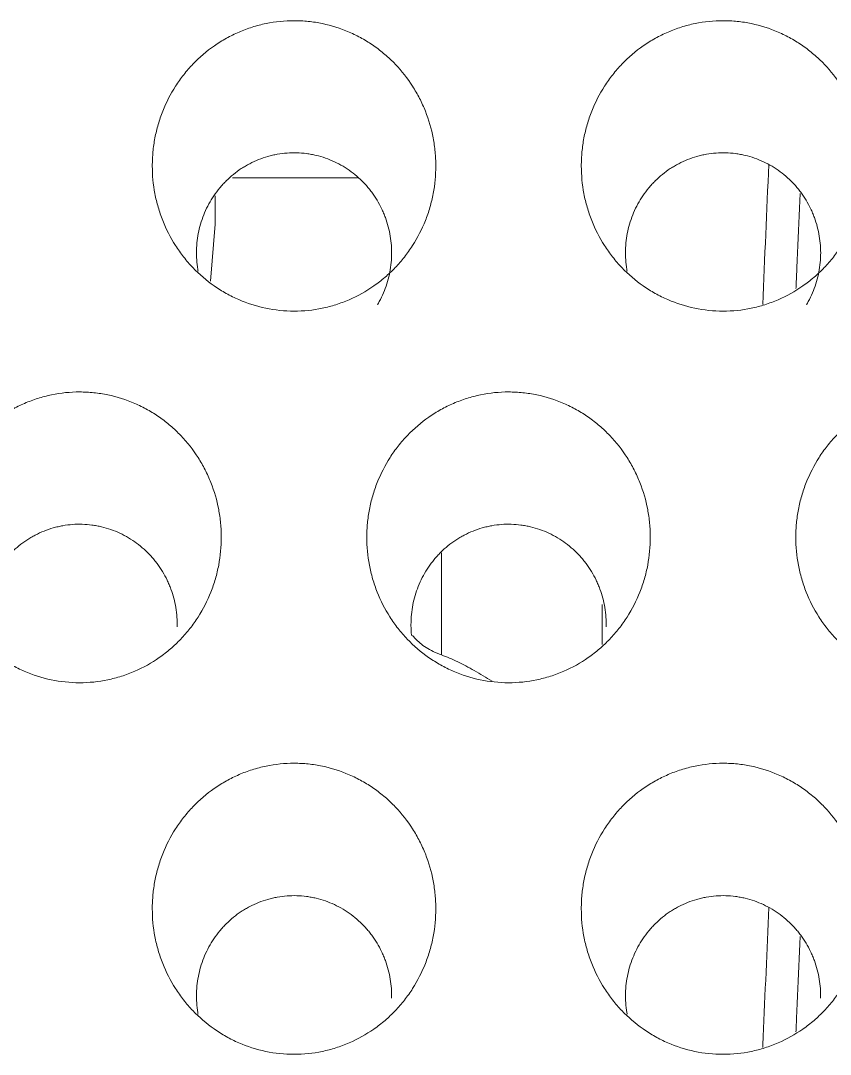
# Model space of a CAD drawing. Header units: inches. Extents: x 3778 to 56227, y -16914 to 35091.
# Drawn here: x 42419.23 to 42424.87, y -12653.51 to -12646.31 of the extents above; entities that cross this region are included whole.
import ezdxf

# ---------------------------------------------------------------- set-up
doc = ezdxf.new("R2010")
doc.units = ezdxf.units.IN
doc.header["$LTSCALE"] = 100
doc.header["$MEASUREMENT"] = 0
doc.layers.add('2-con', color=2, linetype='Continuous')
doc.layers.add('mark-B', color=2, linetype='Continuous', lineweight=20)

# ---------------------------------------------------------------- blocks, each defined once
blk = doc.blocks.new('무풍1WAY 대형')
at = {"layer": 'mark-B'}
for p, q in [((261.8893, -428.9388), (261.8893, -428.2264)), ((260.7712, -428.2985), (260.7712, -428.5787)), ((263.4978, -430.83), (263.4652, -431.2268)), ((263.4652, -431.2268), (263.4652, -431.4234)), ((262.4751, -431.5502), (263.3459, -431.5502))]:
    blk.add_line(p, q, dxfattribs=at)
for points, knots in [([(259.9291, -425.4454), (259.8626, -425.4454), (259.7972, -425.4522), (259.7009, -425.4723), (259.6691, -425.4806), (259.6218, -425.4956), (259.6061, -425.5011), (259.5751, -425.5127), (259.5598, -425.5189), (259.4844, -425.5516), (259.4274, -425.5835), (259.3465, -425.6401), (259.3203, -425.6605), (259.2705, -425.7033), (259.2231, -425.7483), (259.1804, -425.7976), (259.1501, -425.8362), (259.1403, -425.8493), (259.1214, -425.8761), (259.1122, -425.8898), (259.0679, -425.9591), (259.0384, -426.0171), (259.0026, -426.1077), (258.992, -426.1386), (258.9783, -426.1857), (258.9741, -426.2016), (258.9665, -426.2335), (258.9631, -426.2495), (258.9479, -426.3295), (258.9419, -426.394), (258.9419, -426.4753), (258.9422, -426.4916), (258.9438, -426.5242), (258.9449, -426.5406), (258.9495, -426.5896), (258.9541, -426.6218), (258.9723, -426.7175), (258.9904, -426.7797), (259.0264, -426.8709), (259.04, -426.901), (259.0698, -426.9592), (259.086, -426.9874), (259.1384, -427.0696), (259.1785, -427.1209), (259.2354, -427.1805), (259.2471, -427.1922), (259.271, -427.2148), (259.3075, -427.2477), (259.3719, -427.2977), (259.4272, -427.3325), (259.4702, -427.3566), (259.4848, -427.3643), (259.5145, -427.3791), (259.5295, -427.386), (259.6052, -427.4189), (259.6676, -427.4387), (259.764, -427.4589), (259.7965, -427.464), (259.8627, -427.4709), (259.8957, -427.4726), (259.9942, -427.4726), (260.0595, -427.466), (260.1405, -427.4492), (260.1567, -427.4454), (260.1888, -427.4371), (260.2363, -427.4233), (260.3131, -427.3946), (260.3719, -427.3656), (260.4293, -427.3335), (260.4575, -427.3158), (260.5385, -427.2593), (260.588, -427.2168), (260.6445, -427.1577), (260.6556, -427.1456), (260.6771, -427.1208), (260.6876, -427.108), (260.7181, -427.0692), (260.737, -427.0425), (260.7896, -426.9602), (260.8193, -426.9022), (260.8495, -426.826), (260.8552, -426.8106), (260.8658, -426.7796), (260.8806, -426.7329), (260.8994, -426.6539), (260.9086, -426.5897), (260.9132, -426.5411), (260.9144, -426.5248), (260.9159, -426.4921), (260.9163, -426.4757), (260.9163, -426.3938), (260.9102, -426.3293), (260.8921, -426.2337), (260.8845, -426.2021), (260.8709, -426.1549), (260.866, -426.1392), (260.8553, -426.1082), (260.8497, -426.0928), (260.8197, -426.017), (260.7902, -425.9592), (260.7377, -425.8767), (260.7188, -425.85), (260.6781, -425.798), (260.6567, -425.7732), (260.5891, -425.7024), (260.5397, -425.6598), (260.4725, -425.6127), (260.4587, -425.6035), (260.4307, -425.5859), (260.4165, -425.5774), (260.3734, -425.5533), (260.344, -425.5387), (260.254, -425.4996), (260.1915, -425.4795), (260.0614, -425.4522), (259.9956, -425.4454), (259.9291, -425.4454)], [0, 0, 0, 0, 0.03125, 0.03125, 0.046875, 0.046875, 0.054688, 0.054688, 0.0625, 0.0625, 0.09375, 0.09375, 0.109375, 0.109375, 0.125, 0.140625, 0.140625, 0.148438, 0.148438, 0.15625, 0.15625, 0.1875, 0.1875, 0.203125, 0.203125, 0.210938, 0.210938, 0.21875, 0.21875, 0.25, 0.25, 0.257813, 0.257813, 0.265625, 0.265625, 0.28125, 0.28125, 0.3125, 0.3125, 0.328125, 0.328125, 0.34375, 0.34375, 0.375, 0.375, 0.382813, 0.382813, 0.390625, 0.40625, 0.421875, 0.421875, 0.429688, 0.429688, 0.4375, 0.4375, 0.46875, 0.46875, 0.484375, 0.484375, 0.5, 0.5, 0.53125, 0.53125, 0.539063, 0.539063, 0.546875, 0.5625, 0.578125, 0.578125, 0.59375, 0.59375, 0.625, 0.625, 0.632813, 0.632813, 0.640625, 0.640625, 0.65625, 0.65625, 0.6875, 0.6875, 0.695312, 0.695312, 0.703125, 0.71875, 0.734375, 0.734375, 0.742187, 0.742187, 0.75, 0.75, 0.78125, 0.78125, 0.796875, 0.796875, 0.804687, 0.804687, 0.8125, 0.8125, 0.84375, 0.84375, 0.859375, 0.859375, 0.875, 0.875, 0.90625, 0.90625, 0.914062, 0.914062, 0.921875, 0.921875, 0.9375, 0.9375, 0.96875, 0.96875, 1, 1, 1, 1]), ([(259.6529, -425.492), (259.6518, -425.5177), (259.6507, -425.5434), (259.6364, -425.8687), (259.6232, -426.1683), (259.61, -426.468)], [0, 0, 0, 0, 0.078964, 0.078964, 1, 1, 1, 1]), ([(262.9166, -425.4454), (262.8501, -425.4454), (262.7848, -425.4522), (262.6885, -425.4723), (262.6567, -425.4806), (262.6094, -425.4956), (262.5936, -425.5011), (262.5627, -425.5127), (262.5474, -425.5189), (262.472, -425.5516), (262.4149, -425.5835), (262.3341, -425.6401), (262.3078, -425.6605), (262.258, -425.7033), (262.2106, -425.7483), (262.1679, -425.7976), (262.1377, -425.8362), (262.1279, -425.8493), (262.1089, -425.8761), (262.0997, -425.8898), (262.0555, -425.9591), (262.026, -426.0171), (261.9901, -426.1077), (261.9796, -426.1386), (261.9659, -426.1857), (261.9617, -426.2016), (261.9541, -426.2335), (261.9506, -426.2495), (261.9355, -426.3295), (261.9294, -426.394), (261.9294, -426.4753), (261.9298, -426.4916), (261.9313, -426.5242), (261.9325, -426.5406), (261.9371, -426.5896), (261.9417, -426.6218), (261.9599, -426.7175), (261.9779, -426.7797), (262.0139, -426.8709), (262.0276, -426.901), (262.0573, -426.9592), (262.0735, -426.9874), (262.1259, -427.0696), (262.166, -427.1209), (262.223, -427.1805), (262.2347, -427.1922), (262.2585, -427.2148), (262.295, -427.2477), (262.3594, -427.2977), (262.4148, -427.3325), (262.4578, -427.3566), (262.4723, -427.3643), (262.502, -427.3791), (262.5171, -427.386), (262.5927, -427.4189), (262.6551, -427.4387), (262.7515, -427.4589), (262.7841, -427.464), (262.8503, -427.4709), (262.8832, -427.4726), (262.9818, -427.4726), (263.047, -427.466), (263.1281, -427.4492), (263.1443, -427.4454), (263.1763, -427.4371), (263.2239, -427.4233), (263.3006, -427.3946), (263.3594, -427.3656), (263.4169, -427.3335), (263.4451, -427.3158), (263.526, -427.2593), (263.5755, -427.2168), (263.6321, -427.1577), (263.6431, -427.1456), (263.6647, -427.1208), (263.6752, -427.108), (263.7057, -427.0692), (263.7246, -427.0425), (263.7772, -426.9602), (263.8068, -426.9022), (263.8371, -426.826), (263.8428, -426.8106), (263.8534, -426.7796), (263.8681, -426.7329), (263.887, -426.6539), (263.8961, -426.5897), (263.9007, -426.5411), (263.9019, -426.5248), (263.9035, -426.4921), (263.9038, -426.4757), (263.9038, -426.3938), (263.8977, -426.3293), (263.8796, -426.2337), (263.8721, -426.2021), (263.8585, -426.1549), (263.8535, -426.1392), (263.8429, -426.1082), (263.8372, -426.0928), (263.8072, -426.017), (263.7777, -425.9592), (263.7252, -425.8767), (263.7064, -425.85), (263.6657, -425.798), (263.6442, -425.7732), (263.5766, -425.7024), (263.5272, -425.6598), (263.46, -425.6127), (263.4463, -425.6035), (263.4183, -425.5859), (263.404, -425.5774), (263.3609, -425.5533), (263.3316, -425.5387), (263.2416, -425.4996), (263.1791, -425.4795), (263.049, -425.4522), (262.9831, -425.4454), (262.9166, -425.4454)], [0, 0, 0, 0, 0.03125, 0.03125, 0.046875, 0.046875, 0.054687, 0.054687, 0.0625, 0.0625, 0.09375, 0.09375, 0.109375, 0.109375, 0.125, 0.140625, 0.140625, 0.148437, 0.148437, 0.15625, 0.15625, 0.1875, 0.1875, 0.203125, 0.203125, 0.210937, 0.210937, 0.21875, 0.21875, 0.25, 0.25, 0.257812, 0.257812, 0.265625, 0.265625, 0.28125, 0.28125, 0.3125, 0.3125, 0.328125, 0.328125, 0.34375, 0.34375, 0.375, 0.375, 0.382812, 0.382812, 0.390625, 0.40625, 0.421875, 0.421875, 0.429687, 0.429687, 0.4375, 0.4375, 0.46875, 0.46875, 0.484375, 0.484375, 0.5, 0.5, 0.53125, 0.53125, 0.539062, 0.539062, 0.546875, 0.5625, 0.578125, 0.578125, 0.59375, 0.59375, 0.625, 0.625, 0.632812, 0.632812, 0.640625, 0.640625, 0.65625, 0.65625, 0.6875, 0.6875, 0.695312, 0.695312, 0.703125, 0.71875, 0.734375, 0.734375, 0.742187, 0.742187, 0.75, 0.75, 0.78125, 0.78125, 0.796875, 0.796875, 0.804687, 0.804687, 0.8125, 0.8125, 0.84375, 0.84375, 0.859375, 0.859375, 0.875, 0.875, 0.90625, 0.90625, 0.914062, 0.914062, 0.921875, 0.921875, 0.9375, 0.9375, 0.96875, 0.96875, 1, 1, 1, 1]), ([(259.2499, -425.8357), (259.2488, -425.8809), (259.2552, -425.9699), (259.2776, -426.056), (259.297, -426.1089), (259.3012, -426.1195), (259.3099, -426.1403), (259.3238, -426.171), (259.3503, -426.2203), (259.3752, -426.2574), (259.3953, -426.2845), (259.4022, -426.2934), (259.4165, -426.3108), (259.4239, -426.3194), (259.462, -426.3615), (259.4953, -426.3917), (259.5494, -426.4318), (259.5682, -426.4443), (259.6071, -426.4675), (259.6274, -426.4783), (259.6889, -426.507), (259.7314, -426.5218), (259.7865, -426.5349), (259.7976, -426.5373), (259.82, -426.5414), (259.8313, -426.5432), (259.8652, -426.5477), (259.8878, -426.5495), (259.9556, -426.5514), (260.0006, -426.5481), (260.0569, -426.538), (260.0681, -426.5357), (260.0902, -426.5306), (260.1231, -426.522), (260.1765, -426.5037), (260.2175, -426.4848), (260.2477, -426.469), (260.2577, -426.4635), (260.2773, -426.4519), (260.2869, -426.4459), (260.3341, -426.4148), (260.369, -426.3864), (260.409, -426.3467), (260.4169, -426.3385), (260.4322, -426.3218), (260.4396, -426.3132), (260.4613, -426.2871), (260.4747, -426.2691), (260.5124, -426.2133), (260.5338, -426.174), (260.5693, -426.0906), (260.5828, -426.0479), (260.597, -425.9824), (260.6007, -425.9604), (260.6061, -425.9158), (260.6077, -425.8931), (260.6094, -425.8257), (260.6063, -425.7812), (260.5984, -425.7328), (260.5976, -425.7285), (260.5968, -425.7242)], [0, 0, 0, 0, 0.058486, 0.116973, 0.116973, 0.131594, 0.131594, 0.146216, 0.175459, 0.204702, 0.204702, 0.219324, 0.219324, 0.233946, 0.233946, 0.292432, 0.292432, 0.321675, 0.321675, 0.350918, 0.350918, 0.409405, 0.409405, 0.424026, 0.424026, 0.438648, 0.438648, 0.467891, 0.467891, 0.526378, 0.526378, 0.540999, 0.540999, 0.555621, 0.584864, 0.614107, 0.614107, 0.628729, 0.628729, 0.643351, 0.643351, 0.701837, 0.701837, 0.716459, 0.716459, 0.73108, 0.73108, 0.760323, 0.760323, 0.81881, 0.81881, 0.877296, 0.877296, 0.906539, 0.906539, 0.935783, 0.935783, 0.994269, 0.994269, 1, 1, 1, 1]), ([(262.2374, -425.8357), (262.2364, -425.8809), (262.2427, -425.9699), (262.2652, -426.056), (262.2846, -426.1089), (262.2887, -426.1195), (262.2975, -426.1403), (262.3113, -426.171), (262.3379, -426.2203), (262.3627, -426.2574), (262.3828, -426.2845), (262.3897, -426.2934), (262.4041, -426.3108), (262.4115, -426.3194), (262.4496, -426.3615), (262.4829, -426.3917), (262.537, -426.4318), (262.5557, -426.4443), (262.5947, -426.4675), (262.6149, -426.4783), (262.6765, -426.507), (262.719, -426.5218), (262.774, -426.5349), (262.7851, -426.5373), (262.8075, -426.5414), (262.8188, -426.5432), (262.8528, -426.5477), (262.8754, -426.5495), (262.9431, -426.5514), (262.9882, -426.5481), (263.0444, -426.538), (263.0556, -426.5357), (263.0778, -426.5306), (263.1107, -426.522), (263.164, -426.5037), (263.2051, -426.4848), (263.2353, -426.469), (263.2452, -426.4635), (263.2649, -426.4519), (263.2745, -426.4459), (263.3217, -426.4148), (263.3565, -426.3864), (263.3966, -426.3467), (263.4044, -426.3385), (263.4197, -426.3218), (263.4272, -426.3132), (263.4488, -426.2871), (263.4623, -426.2691), (263.4999, -426.2133), (263.5214, -426.174), (263.5569, -426.0906), (263.5704, -426.0479), (263.5845, -425.9824), (263.5883, -425.9604), (263.5936, -425.9158), (263.5952, -425.8931), (263.5969, -425.8257), (263.5938, -425.7812), (263.5859, -425.7328), (263.5852, -425.7285), (263.5844, -425.7242)], [0, 0, 0, 0, 0.058486, 0.116973, 0.116973, 0.131594, 0.131594, 0.146216, 0.175459, 0.204702, 0.204702, 0.219324, 0.219324, 0.233946, 0.233946, 0.292432, 0.292432, 0.321675, 0.321675, 0.350918, 0.350918, 0.409405, 0.409405, 0.424026, 0.424026, 0.438648, 0.438648, 0.467891, 0.467891, 0.526378, 0.526378, 0.540999, 0.540999, 0.555621, 0.584864, 0.614107, 0.614107, 0.628729, 0.628729, 0.643351, 0.643351, 0.701837, 0.701837, 0.716459, 0.716459, 0.73108, 0.73108, 0.760323, 0.760323, 0.81881, 0.81881, 0.877296, 0.877296, 0.906539, 0.906539, 0.935783, 0.935783, 0.994269, 0.994269, 1, 1, 1, 1]), ([(258.4353, -428.0332), (258.3688, -428.0332), (258.3035, -428.04), (258.2072, -428.06), (258.1754, -428.0683), (258.1281, -428.0833), (258.1124, -428.0888), (258.0815, -428.1003), (258.0662, -428.1065), (257.9908, -428.1392), (257.9337, -428.1711), (257.8529, -428.2275), (257.8267, -428.2479), (257.7768, -428.2907), (257.7294, -428.3357), (257.6867, -428.3849), (257.6565, -428.4234), (257.6467, -428.4365), (257.6277, -428.4633), (257.6185, -428.477), (257.5743, -428.5462), (257.5447, -428.6042), (257.5088, -428.6947), (257.4983, -428.7255), (257.4846, -428.7726), (257.4804, -428.7885), (257.4728, -428.8204), (257.4694, -428.8363), (257.4542, -428.9163), (257.4481, -428.9808), (257.4481, -429.062), (257.4485, -429.0783), (257.45, -429.1109), (257.4512, -429.1273), (257.4558, -429.1762), (257.4604, -429.2084), (257.4786, -429.304), (257.4966, -429.3662), (257.5327, -429.4573), (257.5463, -429.4873), (257.5761, -429.5455), (257.5923, -429.5737), (257.6447, -429.6558), (257.6849, -429.707), (257.7418, -429.7666), (257.7535, -429.7782), (257.7774, -429.8008), (257.8138, -429.8337), (257.8783, -429.8837), (257.9336, -429.9184), (257.9766, -429.9425), (257.9912, -429.9502), (258.0208, -429.9648), (258.0359, -429.9718), (258.1115, -430.0046), (258.1739, -430.0244), (258.2703, -430.0445), (258.3028, -430.0496), (258.369, -430.0565), (258.4019, -430.0582), (258.5004, -430.0583), (258.5657, -430.0516), (258.6467, -430.0349), (258.6629, -430.0311), (258.6949, -430.0227), (258.7424, -430.009), (258.8192, -429.9804), (258.878, -429.9514), (258.9354, -429.9194), (258.9636, -429.9017), (259.0445, -429.8453), (259.0941, -429.8028), (259.1506, -429.7438), (259.1617, -429.7317), (259.1832, -429.7069), (259.1937, -429.6942), (259.2242, -429.6554), (259.2431, -429.6287), (259.2958, -429.5465), (259.3254, -429.4886), (259.3557, -429.4125), (259.3614, -429.397), (259.372, -429.366), (259.3867, -429.3194), (259.4056, -429.2405), (259.4148, -429.1763), (259.4194, -429.1277), (259.4205, -429.1115), (259.4221, -429.0788), (259.4225, -429.0624), (259.4225, -428.9806), (259.4164, -428.9161), (259.3983, -428.8206), (259.3907, -428.789), (259.3771, -428.7419), (259.3721, -428.7262), (259.3615, -428.6952), (259.3559, -428.6798), (259.3258, -428.604), (259.2963, -428.5463), (259.2438, -428.4639), (259.2249, -428.4372), (259.1842, -428.3853), (259.1627, -428.3605), (259.0951, -428.2898), (259.0458, -428.2473), (258.9785, -428.2002), (258.9648, -428.1911), (258.9368, -428.1735), (258.9226, -428.165), (258.8795, -428.1409), (258.8501, -428.1264), (258.7602, -428.0873), (258.6977, -428.0673), (258.5676, -428.04), (258.5018, -428.0332), (258.4353, -428.0332)], [0, 0, 0, 0, 0.03125, 0.03125, 0.046875, 0.046875, 0.054688, 0.054688, 0.0625, 0.0625, 0.09375, 0.09375, 0.109375, 0.109375, 0.125, 0.140625, 0.140625, 0.148438, 0.148438, 0.15625, 0.15625, 0.1875, 0.1875, 0.203125, 0.203125, 0.210938, 0.210938, 0.21875, 0.21875, 0.25, 0.25, 0.257813, 0.257813, 0.265625, 0.265625, 0.28125, 0.28125, 0.3125, 0.3125, 0.328125, 0.328125, 0.34375, 0.34375, 0.375, 0.375, 0.382813, 0.382813, 0.390625, 0.40625, 0.421875, 0.421875, 0.429688, 0.429688, 0.4375, 0.4375, 0.46875, 0.46875, 0.484375, 0.484375, 0.5, 0.5, 0.53125, 0.53125, 0.539063, 0.539063, 0.546875, 0.5625, 0.578125, 0.578125, 0.59375, 0.59375, 0.625, 0.625, 0.632813, 0.632813, 0.640625, 0.640625, 0.65625, 0.65625, 0.6875, 0.6875, 0.695313, 0.695313, 0.703125, 0.71875, 0.734375, 0.734375, 0.742188, 0.742188, 0.75, 0.75, 0.78125, 0.78125, 0.796875, 0.796875, 0.804688, 0.804688, 0.8125, 0.8125, 0.84375, 0.84375, 0.859375, 0.859375, 0.875, 0.875, 0.90625, 0.90625, 0.914063, 0.914063, 0.921875, 0.921875, 0.9375, 0.9375, 0.96875, 0.96875, 1, 1, 1, 1]), ([(261.4229, -428.0332), (261.3564, -428.0332), (261.2911, -428.04), (261.1948, -428.06), (261.163, -428.0683), (261.1157, -428.0833), (261.1, -428.0888), (261.069, -428.1003), (261.0537, -428.1065), (260.9784, -428.1392), (260.9213, -428.1711), (260.8405, -428.2275), (260.8142, -428.2479), (260.7644, -428.2907), (260.717, -428.3357), (260.6743, -428.3849), (260.644, -428.4234), (260.6342, -428.4365), (260.6153, -428.4633), (260.6061, -428.477), (260.5618, -428.5462), (260.5323, -428.6042), (260.4964, -428.6947), (260.4858, -428.7255), (260.4722, -428.7726), (260.468, -428.7885), (260.4603, -428.8204), (260.4569, -428.8363), (260.4417, -428.9163), (260.4357, -428.9808), (260.4357, -429.062), (260.436, -429.0783), (260.4376, -429.1109), (260.4387, -429.1273), (260.4433, -429.1762), (260.4479, -429.2084), (260.4662, -429.304), (260.4842, -429.3662), (260.5203, -429.4573), (260.5339, -429.4873), (260.5636, -429.5455), (260.5798, -429.5737), (260.6323, -429.6558), (260.6724, -429.707), (260.7294, -429.7666), (260.7411, -429.7782), (260.7649, -429.8008), (260.8014, -429.8337), (260.8658, -429.8837), (260.9211, -429.9184), (260.9641, -429.9425), (260.9787, -429.9502), (261.0084, -429.9648), (261.0234, -429.9718), (261.0991, -430.0046), (261.1615, -430.0244), (261.2578, -430.0445), (261.2904, -430.0496), (261.3565, -430.0565), (261.3895, -430.0582), (261.488, -430.0583), (261.5532, -430.0516), (261.6342, -430.0349), (261.6504, -430.0311), (261.6824, -430.0227), (261.73, -430.009), (261.8067, -429.9804), (261.8655, -429.9514), (261.923, -429.9194), (261.9512, -429.9017), (262.0321, -429.8453), (262.0816, -429.8028), (262.1382, -429.7438), (262.1492, -429.7317), (262.1708, -429.7069), (262.1813, -429.6942), (262.2118, -429.6554), (262.2307, -429.6287), (262.2833, -429.5465), (262.313, -429.4886), (262.3432, -429.4125), (262.3489, -429.397), (262.3595, -429.366), (262.3743, -429.3194), (262.3932, -429.2405), (262.4023, -429.1763), (262.4069, -429.1277), (262.4081, -429.1115), (262.4096, -429.0788), (262.41, -429.0624), (262.41, -428.9806), (262.4039, -428.9161), (262.3858, -428.8206), (262.3783, -428.789), (262.3646, -428.7419), (262.3597, -428.7262), (262.3491, -428.6952), (262.3434, -428.6798), (262.3134, -428.604), (262.2839, -428.5463), (262.2314, -428.4639), (262.2125, -428.4372), (262.1718, -428.3853), (262.1503, -428.3605), (262.0827, -428.2898), (262.0333, -428.2473), (261.9661, -428.2002), (261.9524, -428.1911), (261.9243, -428.1735), (261.9101, -428.165), (261.867, -428.1409), (261.8377, -428.1264), (261.7477, -428.0873), (261.6852, -428.0673), (261.5551, -428.04), (261.4893, -428.0332), (261.4229, -428.0332)], [0, 0, 0, 0, 0.03125, 0.03125, 0.046875, 0.046875, 0.054688, 0.054688, 0.0625, 0.0625, 0.09375, 0.09375, 0.109375, 0.109375, 0.125, 0.140625, 0.140625, 0.148437, 0.148437, 0.15625, 0.15625, 0.1875, 0.1875, 0.203125, 0.203125, 0.210937, 0.210937, 0.21875, 0.21875, 0.25, 0.25, 0.257812, 0.257812, 0.265625, 0.265625, 0.28125, 0.28125, 0.3125, 0.3125, 0.328125, 0.328125, 0.34375, 0.34375, 0.375, 0.375, 0.382812, 0.382812, 0.390625, 0.40625, 0.421875, 0.421875, 0.429687, 0.429687, 0.4375, 0.4375, 0.46875, 0.46875, 0.484375, 0.484375, 0.5, 0.5, 0.53125, 0.53125, 0.539062, 0.539062, 0.546875, 0.5625, 0.578125, 0.578125, 0.59375, 0.59375, 0.625, 0.625, 0.632812, 0.632812, 0.640625, 0.640625, 0.65625, 0.65625, 0.6875, 0.6875, 0.695312, 0.695312, 0.703125, 0.71875, 0.734375, 0.734375, 0.742187, 0.742187, 0.75, 0.75, 0.78125, 0.78125, 0.796875, 0.796875, 0.804687, 0.804687, 0.8125, 0.8125, 0.84375, 0.84375, 0.859375, 0.859375, 0.875, 0.875, 0.90625, 0.90625, 0.914062, 0.914062, 0.921875, 0.921875, 0.9375, 0.9375, 0.96875, 0.96875, 1, 1, 1, 1]), ([(264.4104, -428.0332), (264.3439, -428.0332), (264.2786, -428.04), (264.1823, -428.06), (264.1505, -428.0683), (264.1032, -428.0833), (264.0875, -428.0888), (264.0566, -428.1003), (264.0413, -428.1065), (263.9659, -428.1392), (263.9088, -428.1711), (263.828, -428.2275), (263.8018, -428.2479), (263.7519, -428.2907), (263.7045, -428.3357), (263.6618, -428.3849), (263.6316, -428.4234), (263.6218, -428.4365), (263.6028, -428.4633), (263.5936, -428.477), (263.5494, -428.5462), (263.5198, -428.6042), (263.4839, -428.6947), (263.4734, -428.7255), (263.4597, -428.7726), (263.4555, -428.7885), (263.4479, -428.8204), (263.4445, -428.8363), (263.4293, -428.9163), (263.4232, -428.9808), (263.4232, -429.062), (263.4236, -429.0783), (263.4251, -429.1109), (263.4263, -429.1273), (263.4309, -429.1762), (263.4355, -429.2084), (263.4537, -429.304), (263.4717, -429.3662), (263.5078, -429.4573), (263.5214, -429.4873), (263.5512, -429.5455), (263.5674, -429.5737), (263.6198, -429.6558), (263.6599, -429.707), (263.7169, -429.7666), (263.7286, -429.7782), (263.7524, -429.8008), (263.7889, -429.8337), (263.8533, -429.8837), (263.9087, -429.9184), (263.9517, -429.9425), (263.9663, -429.9502), (263.9959, -429.9648), (264.011, -429.9718), (264.0866, -430.0046), (264.149, -430.0244), (264.2453, -430.0445), (264.2779, -430.0496), (264.3441, -430.0565), (264.377, -430.0582), (264.4755, -430.0583), (264.5408, -430.0516), (264.6218, -430.0349), (264.638, -430.0311), (264.67, -430.0227), (264.7175, -430.009), (264.7943, -429.9804), (264.853, -429.9514), (264.9105, -429.9194), (264.9387, -429.9017), (265.0196, -429.8453), (265.0692, -429.8028), (265.1257, -429.7438), (265.1368, -429.7317), (265.1583, -429.7069), (265.1688, -429.6942), (265.1993, -429.6554), (265.2182, -429.6287), (265.2709, -429.5465), (265.3005, -429.4886), (265.3308, -429.4125), (265.3365, -429.397), (265.3471, -429.366), (265.3618, -429.3194), (265.3807, -429.2405), (265.3899, -429.1763), (265.3945, -429.1277), (265.3956, -429.1115), (265.3972, -429.0788), (265.3976, -429.0624), (265.3976, -428.9806), (265.3915, -428.9161), (265.3733, -428.8206), (265.3658, -428.789), (265.3522, -428.7419), (265.3472, -428.7262), (265.3366, -428.6952), (265.3309, -428.6798), (265.3009, -428.604), (265.2714, -428.5463), (265.2189, -428.4639), (265.2, -428.4372), (265.1593, -428.3853), (265.1378, -428.3605), (265.0702, -428.2898), (265.0209, -428.2473), (264.9536, -428.2002), (264.9399, -428.1911), (264.9119, -428.1735), (264.8977, -428.165), (264.8546, -428.1409), (264.8252, -428.1264), (264.7353, -428.0873), (264.6728, -428.0673), (264.5427, -428.04), (264.4769, -428.0332), (264.4104, -428.0332)], [0, 0, 0, 0, 0.03125, 0.03125, 0.046875, 0.046875, 0.054688, 0.054688, 0.0625, 0.0625, 0.09375, 0.09375, 0.109375, 0.109375, 0.125, 0.140625, 0.140625, 0.148438, 0.148438, 0.15625, 0.15625, 0.1875, 0.1875, 0.203125, 0.203125, 0.210938, 0.210938, 0.21875, 0.21875, 0.25, 0.25, 0.257813, 0.257813, 0.265625, 0.265625, 0.28125, 0.28125, 0.3125, 0.3125, 0.328125, 0.328125, 0.34375, 0.34375, 0.375, 0.375, 0.382812, 0.382812, 0.390625, 0.40625, 0.421875, 0.421875, 0.429687, 0.429687, 0.4375, 0.4375, 0.46875, 0.46875, 0.484375, 0.484375, 0.5, 0.5, 0.53125, 0.53125, 0.539062, 0.539062, 0.546875, 0.5625, 0.578125, 0.578125, 0.59375, 0.59375, 0.625, 0.625, 0.632813, 0.632813, 0.640625, 0.640625, 0.65625, 0.65625, 0.6875, 0.6875, 0.695313, 0.695313, 0.703125, 0.71875, 0.734375, 0.734375, 0.742188, 0.742188, 0.75, 0.75, 0.78125, 0.78125, 0.796875, 0.796875, 0.804688, 0.804688, 0.8125, 0.8125, 0.84375, 0.84375, 0.859375, 0.859375, 0.875, 0.875, 0.90625, 0.90625, 0.914063, 0.914063, 0.921875, 0.921875, 0.9375, 0.9375, 0.96875, 0.96875, 1, 1, 1, 1]), ([(261.8893, -428.2264), (261.8712, -428.2199), (261.8527, -428.2127), (261.815, -428.1968), (261.796, -428.1882), (261.739, -428.1607), (261.7006, -428.1403), (261.662, -428.1177)], [0, 0, 0, 0, 0.25, 0.25, 0.5, 0.5, 1, 1, 1, 1]), ([(261.8893, -428.2264), (261.91, -428.2338), (261.9292, -428.2418), (261.9651, -428.2591), (261.9817, -428.2684), (262.0124, -428.2879), (262.0267, -428.2983), (262.0522, -428.3195), (262.0636, -428.3305), (262.08, -428.3488), (262.0858, -428.3559), (262.0912, -428.3632)], [0, 0, 0, 0, 0.216078, 0.216078, 0.432157, 0.432157, 0.648235, 0.648235, 0.864314, 0.864314, 1, 1, 1, 1]), ([(260.7435, -428.423), (260.7424, -428.4682), (260.7488, -428.557), (260.7712, -428.6431), (260.7906, -428.696), (260.7948, -428.7066), (260.8036, -428.7273), (260.8174, -428.7581), (260.844, -428.8073), (260.8689, -428.8445), (260.8889, -428.8715), (260.8959, -428.8804), (260.9102, -428.8978), (260.9176, -428.9064), (260.9557, -428.9484), (260.989, -428.9786), (261.0432, -429.0186), (261.0619, -429.0311), (261.1008, -429.0544), (261.1211, -429.0651), (261.1827, -429.0938), (261.2252, -429.1086), (261.2802, -429.1217), (261.2913, -429.1241), (261.3137, -429.1282), (261.325, -429.13), (261.3589, -429.1344), (261.3815, -429.1362), (261.4493, -429.1381), (261.4943, -429.1348), (261.5506, -429.1248), (261.5618, -429.1225), (261.5839, -429.1174), (261.6168, -429.1088), (261.6702, -429.0906), (261.7112, -429.0717), (261.7414, -429.0559), (261.7514, -429.0504), (261.771, -429.0388), (261.7807, -429.0328), (261.8279, -429.0017), (261.8627, -428.9734), (261.9028, -428.9337), (261.9107, -428.9256), (261.926, -428.9088), (261.9334, -428.9002), (261.9551, -428.8741), (261.9685, -428.8562), (262.0062, -428.8005), (262.0277, -428.7611), (262.0632, -428.6778), (262.0767, -428.6351), (262.0909, -428.5697), (262.0946, -428.5477), (262.1, -428.5031), (262.1016, -428.4805), (262.103, -428.426), (262.1017, -428.3942), (262.0982, -428.3626)], [0, 0, 0, 0, 0.059835, 0.119671, 0.119671, 0.13463, 0.13463, 0.149589, 0.179506, 0.209424, 0.209424, 0.224383, 0.224383, 0.239342, 0.239342, 0.299177, 0.299177, 0.329095, 0.329095, 0.359013, 0.359013, 0.418848, 0.418848, 0.433807, 0.433807, 0.448766, 0.448766, 0.478683, 0.478683, 0.538519, 0.538519, 0.553478, 0.553478, 0.568437, 0.598354, 0.628272, 0.628272, 0.643231, 0.643231, 0.65819, 0.65819, 0.718025, 0.718025, 0.732984, 0.732984, 0.747943, 0.747943, 0.777861, 0.777861, 0.837696, 0.837696, 0.897531, 0.897531, 0.927449, 0.927449, 0.957367, 0.957367, 1, 1, 1, 1]), ([(263.731, -428.423), (263.7299, -428.4682), (263.7363, -428.557), (263.7588, -428.6431), (263.7782, -428.696), (263.7823, -428.7066), (263.7911, -428.7273), (263.805, -428.7581), (263.8315, -428.8073), (263.8564, -428.8445), (263.8765, -428.8715), (263.8834, -428.8804), (263.8977, -428.8978), (263.9052, -428.9064), (263.9433, -428.9484), (263.9766, -428.9786), (264.0307, -429.0186), (264.0494, -429.0311), (264.0884, -429.0544), (264.1086, -429.0651), (264.1702, -429.0938), (264.2127, -429.1086), (264.2678, -429.1217), (264.2789, -429.1241), (264.3012, -429.1282), (264.3126, -429.13), (264.3465, -429.1344), (264.3691, -429.1362), (264.4368, -429.1381), (264.4819, -429.1348), (264.5381, -429.1248), (264.5493, -429.1225), (264.5715, -429.1174), (264.6044, -429.1088), (264.6577, -429.0906), (264.6988, -429.0717), (264.729, -429.0559), (264.739, -429.0504), (264.7586, -429.0388), (264.7682, -429.0328), (264.8154, -429.0017), (264.8503, -428.9734), (264.8904, -428.9337), (264.8982, -428.9256), (264.9135, -428.9088), (264.921, -428.9002), (264.9426, -428.8741), (264.9561, -428.8562), (264.9938, -428.8005), (265.0152, -428.7611), (265.0508, -428.6778), (265.0643, -428.6351), (265.0785, -428.5697), (265.0822, -428.5477), (265.0875, -428.5031), (265.0892, -428.4805), (265.0909, -428.4131), (265.0878, -428.3686), (265.0799, -428.3203), (265.0791, -428.3161), (265.0784, -428.3118)], [0, 0, 0, 0, 0.058493, 0.116986, 0.116986, 0.13161, 0.13161, 0.146233, 0.17548, 0.204726, 0.204726, 0.21935, 0.21935, 0.233973, 0.233973, 0.292466, 0.292466, 0.321713, 0.321713, 0.350959, 0.350959, 0.409453, 0.409453, 0.424076, 0.424076, 0.438699, 0.438699, 0.467946, 0.467946, 0.526439, 0.526439, 0.541062, 0.541062, 0.555686, 0.584932, 0.614179, 0.614179, 0.628802, 0.628802, 0.643426, 0.643426, 0.701919, 0.701919, 0.716542, 0.716542, 0.731165, 0.731165, 0.760412, 0.760412, 0.818905, 0.818905, 0.877399, 0.877399, 0.906645, 0.906645, 0.935892, 0.935892, 0.994385, 0.994385, 1, 1, 1, 1]), ([(259.9291, -430.621), (259.8626, -430.621), (259.7973, -430.6278), (259.7011, -430.6478), (259.6693, -430.6561), (259.622, -430.671), (259.6063, -430.6764), (259.5753, -430.688), (259.5601, -430.6942), (259.4847, -430.7268), (259.4277, -430.7587), (259.3468, -430.815), (259.3206, -430.8354), (259.2707, -430.8781), (259.2233, -430.923), (259.1806, -430.9722), (259.1504, -431.0107), (259.1406, -431.0238), (259.1216, -431.0505), (259.1124, -431.0641), (259.0681, -431.1333), (259.0386, -431.1912), (259.0027, -431.2817), (258.9921, -431.3125), (258.9784, -431.3595), (258.9742, -431.3754), (258.9666, -431.4073), (258.9632, -431.4232), (258.948, -431.5031), (258.9419, -431.5675), (258.9419, -431.6487), (258.9423, -431.6649), (258.9438, -431.6975), (258.945, -431.7139), (258.9496, -431.7628), (258.9542, -431.795), (258.9724, -431.8905), (258.9905, -431.9527), (259.0266, -432.0436), (259.0402, -432.0737), (259.07, -432.1318), (259.0862, -432.16), (259.1386, -432.242), (259.1788, -432.2932), (259.2357, -432.3527), (259.2474, -432.3643), (259.2713, -432.3868), (259.3078, -432.4197), (259.3722, -432.4696), (259.4275, -432.5043), (259.4705, -432.5283), (259.4851, -432.536), (259.5147, -432.5506), (259.5298, -432.5576), (259.6054, -432.5903), (259.6678, -432.6101), (259.7641, -432.6302), (259.7967, -432.6353), (259.8628, -432.6421), (259.8957, -432.6438), (259.9942, -432.6439), (260.0594, -432.6373), (260.1404, -432.6206), (260.1566, -432.6168), (260.1886, -432.6084), (260.2361, -432.5947), (260.3128, -432.5661), (260.3716, -432.5372), (260.4291, -432.5052), (260.4573, -432.4876), (260.5382, -432.4312), (260.5877, -432.3888), (260.6443, -432.3299), (260.6553, -432.3178), (260.6769, -432.293), (260.6874, -432.2803), (260.7179, -432.2416), (260.7368, -432.2149), (260.7895, -432.1328), (260.8191, -432.075), (260.8494, -431.9989), (260.8551, -431.9835), (260.8657, -431.9525), (260.8805, -431.9059), (260.8994, -431.8271), (260.9085, -431.7629), (260.9131, -431.7144), (260.9143, -431.6982), (260.9158, -431.6655), (260.9162, -431.6491), (260.9162, -431.5674), (260.9101, -431.5029), (260.892, -431.4075), (260.8844, -431.3759), (260.8708, -431.3288), (260.8658, -431.3132), (260.8552, -431.2822), (260.8496, -431.2668), (260.8195, -431.1911), (260.79, -431.1334), (260.7375, -431.0511), (260.7186, -431.0245), (260.6779, -430.9726), (260.6564, -430.9479), (260.5888, -430.8772), (260.5394, -430.8347), (260.4722, -430.7877), (260.4584, -430.7786), (260.4304, -430.761), (260.4162, -430.7526), (260.3731, -430.7285), (260.3438, -430.714), (260.2538, -430.675), (260.1913, -430.655), (260.0613, -430.6278), (259.9955, -430.621), (259.9291, -430.621)], [0, 0, 0, 0, 0.03125, 0.03125, 0.046875, 0.046875, 0.054687, 0.054687, 0.0625, 0.0625, 0.09375, 0.09375, 0.109375, 0.109375, 0.125, 0.140625, 0.140625, 0.148437, 0.148437, 0.15625, 0.15625, 0.1875, 0.1875, 0.203125, 0.203125, 0.210937, 0.210937, 0.21875, 0.21875, 0.25, 0.25, 0.257812, 0.257812, 0.265625, 0.265625, 0.28125, 0.28125, 0.3125, 0.3125, 0.328125, 0.328125, 0.34375, 0.34375, 0.375, 0.375, 0.382812, 0.382812, 0.390625, 0.40625, 0.421875, 0.421875, 0.429687, 0.429687, 0.4375, 0.4375, 0.46875, 0.46875, 0.484375, 0.484375, 0.5, 0.5, 0.53125, 0.53125, 0.539062, 0.539062, 0.546875, 0.5625, 0.578125, 0.578125, 0.59375, 0.59375, 0.625, 0.625, 0.632812, 0.632812, 0.640625, 0.640625, 0.65625, 0.65625, 0.6875, 0.6875, 0.695312, 0.695312, 0.703125, 0.71875, 0.734375, 0.734375, 0.742187, 0.742187, 0.75, 0.75, 0.78125, 0.78125, 0.796875, 0.796875, 0.804687, 0.804687, 0.8125, 0.8125, 0.84375, 0.84375, 0.859375, 0.859375, 0.875, 0.875, 0.90625, 0.90625, 0.914062, 0.914062, 0.921875, 0.921875, 0.9375, 0.9375, 0.96875, 0.96875, 1, 1, 1, 1]), ([(259.3485, -430.6651), (259.3441, -430.6725), (259.3398, -430.68), (259.3248, -430.7075), (259.315, -430.7278), (259.2887, -430.7896), (259.2751, -430.8321), (259.2608, -430.898), (259.257, -430.9204), (259.2517, -430.9651), (259.2501, -430.9876), (259.2495, -431.0102)], [0, 0, 0, 0, 0.071147, 0.071147, 0.256917, 0.256917, 0.628459, 0.628459, 0.814229, 0.814229, 1, 1, 1, 1]), ([(262.9166, -430.621), (262.8502, -430.621), (262.7849, -430.6278), (262.6886, -430.6478), (262.6568, -430.6561), (262.6096, -430.671), (262.5939, -430.6764), (262.5629, -430.688), (262.5476, -430.6942), (262.4723, -430.7268), (262.4152, -430.7587), (262.3344, -430.815), (262.3081, -430.8354), (262.2583, -430.8781), (262.2109, -430.923), (262.1682, -430.9722), (262.1379, -431.0107), (262.1281, -431.0238), (262.1092, -431.0505), (262.0999, -431.0641), (262.0557, -431.1333), (262.0261, -431.1912), (261.9902, -431.2817), (261.9797, -431.3125), (261.966, -431.3595), (261.9618, -431.3754), (261.9541, -431.4073), (261.9507, -431.4232), (261.9355, -431.5031), (261.9295, -431.5675), (261.9295, -431.6487), (261.9298, -431.6649), (261.9314, -431.6975), (261.9325, -431.7139), (261.9372, -431.7628), (261.9418, -431.795), (261.96, -431.8905), (261.978, -431.9527), (262.0141, -432.0436), (262.0277, -432.0737), (262.0575, -432.1318), (262.0737, -432.16), (262.1262, -432.242), (262.1663, -432.2932), (262.2233, -432.3527), (262.235, -432.3643), (262.2588, -432.3868), (262.2953, -432.4197), (262.3597, -432.4696), (262.4151, -432.5043), (262.4581, -432.5283), (262.4726, -432.536), (262.5023, -432.5506), (262.5173, -432.5576), (262.593, -432.5903), (262.6553, -432.6101), (262.7516, -432.6302), (262.7842, -432.6353), (262.8503, -432.6421), (262.8833, -432.6438), (262.9817, -432.6439), (263.047, -432.6373), (263.1279, -432.6206), (263.1441, -432.6168), (263.1761, -432.6084), (263.2237, -432.5947), (263.3004, -432.5661), (263.3591, -432.5372), (263.4166, -432.5052), (263.4448, -432.4876), (263.5257, -432.4312), (263.5752, -432.3888), (263.6318, -432.3299), (263.6429, -432.3178), (263.6644, -432.293), (263.6749, -432.2803), (263.7054, -432.2416), (263.7244, -432.2149), (263.777, -432.1328), (263.8067, -432.075), (263.8369, -431.9989), (263.8426, -431.9835), (263.8532, -431.9525), (263.868, -431.9059), (263.8869, -431.8271), (263.8961, -431.7629), (263.9007, -431.7144), (263.9018, -431.6982), (263.9034, -431.6655), (263.9038, -431.6491), (263.9038, -431.5674), (263.8977, -431.5029), (263.8795, -431.4075), (263.872, -431.3759), (263.8583, -431.3288), (263.8534, -431.3132), (263.8428, -431.2822), (263.8371, -431.2668), (263.8071, -431.1911), (263.7776, -431.1334), (263.725, -431.0511), (263.7061, -431.0245), (263.6654, -430.9726), (263.6439, -430.9479), (263.5763, -430.8772), (263.527, -430.8347), (263.4597, -430.7877), (263.446, -430.7786), (263.418, -430.761), (263.4037, -430.7526), (263.3607, -430.7285), (263.3313, -430.714), (263.2414, -430.675), (263.1789, -430.655), (263.0488, -430.6278), (262.9831, -430.621), (262.9166, -430.621)], [0, 0, 0, 0, 0.03125, 0.03125, 0.046875, 0.046875, 0.054687, 0.054687, 0.0625, 0.0625, 0.09375, 0.09375, 0.109375, 0.109375, 0.125, 0.140625, 0.140625, 0.148437, 0.148437, 0.15625, 0.15625, 0.1875, 0.1875, 0.203125, 0.203125, 0.210937, 0.210937, 0.21875, 0.21875, 0.25, 0.25, 0.257812, 0.257812, 0.265625, 0.265625, 0.28125, 0.28125, 0.3125, 0.3125, 0.328125, 0.328125, 0.34375, 0.34375, 0.375, 0.375, 0.382813, 0.382813, 0.390625, 0.40625, 0.421875, 0.421875, 0.429688, 0.429688, 0.4375, 0.4375, 0.46875, 0.46875, 0.484375, 0.484375, 0.5, 0.5, 0.53125, 0.53125, 0.539062, 0.539062, 0.546875, 0.5625, 0.578125, 0.578125, 0.59375, 0.59375, 0.625, 0.625, 0.632812, 0.632812, 0.640625, 0.640625, 0.65625, 0.65625, 0.6875, 0.6875, 0.695312, 0.695312, 0.703125, 0.71875, 0.734375, 0.734375, 0.742187, 0.742187, 0.75, 0.75, 0.78125, 0.78125, 0.796875, 0.796875, 0.804687, 0.804687, 0.8125, 0.8125, 0.84375, 0.84375, 0.859375, 0.859375, 0.875, 0.875, 0.90625, 0.90625, 0.914063, 0.914063, 0.921875, 0.921875, 0.9375, 0.9375, 0.96875, 0.96875, 1, 1, 1, 1]), ([(262.336, -430.6651), (262.3316, -430.6725), (262.3273, -430.68), (262.3123, -430.7075), (262.3026, -430.7278), (262.2762, -430.7896), (262.2626, -430.8321), (262.2483, -430.898), (262.2446, -430.9204), (262.2392, -430.9651), (262.2376, -430.9876), (262.2371, -431.0102)], [0, 0, 0, 0, 0.071147, 0.071147, 0.256917, 0.256917, 0.628459, 0.628459, 0.814229, 0.814229, 1, 1, 1, 1]), ([(259.2495, -431.0102), (259.2484, -431.0554), (259.2548, -431.1442), (259.2773, -431.2303), (259.2967, -431.2831), (259.3009, -431.2937), (259.3096, -431.3144), (259.3235, -431.3452), (259.3501, -431.3943), (259.375, -431.4315), (259.3951, -431.4585), (259.402, -431.4674), (259.4163, -431.4848), (259.4238, -431.4934), (259.4619, -431.5354), (259.4952, -431.5655), (259.5493, -431.6055), (259.5681, -431.618), (259.607, -431.6412), (259.6273, -431.6519), (259.6889, -431.6806), (259.7314, -431.6954), (259.7864, -431.7085), (259.7975, -431.7108), (259.8199, -431.7149), (259.8312, -431.7167), (259.8651, -431.7212), (259.8877, -431.723), (259.9555, -431.7249), (260.0005, -431.7216), (260.0567, -431.7116), (260.068, -431.7093), (260.0901, -431.7042), (260.123, -431.6956), (260.1764, -431.6774), (260.2174, -431.6585), (260.2476, -431.6428), (260.2576, -431.6372), (260.2772, -431.6257), (260.2869, -431.6197), (260.3341, -431.5887), (260.369, -431.5604), (260.4091, -431.5207), (260.4169, -431.5126), (260.4322, -431.4959), (260.4397, -431.4873), (260.4613, -431.4612), (260.4748, -431.4432), (260.5125, -431.3876), (260.534, -431.3483), (260.5696, -431.2651), (260.5831, -431.2224), (260.5973, -431.157), (260.601, -431.1349), (260.6064, -431.0904), (260.608, -431.0678), (260.6097, -431.0004), (260.6066, -430.956), (260.5987, -430.9078), (260.598, -430.9036), (260.5973, -430.8995)], [0, 0, 0, 0, 0.0585, 0.117, 0.117, 0.131625, 0.131625, 0.14625, 0.1755, 0.20475, 0.20475, 0.219375, 0.219375, 0.234, 0.234, 0.2925, 0.2925, 0.32175, 0.32175, 0.351, 0.351, 0.409501, 0.409501, 0.424126, 0.424126, 0.438751, 0.438751, 0.468001, 0.468001, 0.526501, 0.526501, 0.541126, 0.541126, 0.555751, 0.585001, 0.614251, 0.614251, 0.628876, 0.628876, 0.643501, 0.643501, 0.702001, 0.702001, 0.716626, 0.716626, 0.731251, 0.731251, 0.760501, 0.760501, 0.819001, 0.819001, 0.877501, 0.877501, 0.906751, 0.906751, 0.936001, 0.936001, 0.994501, 0.994501, 1, 1, 1, 1]), ([(262.2371, -431.0102), (262.236, -431.0554), (262.2424, -431.1442), (262.2649, -431.2303), (262.2842, -431.2831), (262.2884, -431.2937), (262.2972, -431.3144), (262.311, -431.3452), (262.3376, -431.3943), (262.3625, -431.4315), (262.3826, -431.4585), (262.3895, -431.4674), (262.4039, -431.4848), (262.4113, -431.4934), (262.4494, -431.5354), (262.4827, -431.5655), (262.5369, -431.6055), (262.5556, -431.618), (262.5946, -431.6412), (262.6148, -431.6519), (262.6764, -431.6806), (262.7189, -431.6954), (262.7739, -431.7085), (262.785, -431.7108), (262.8074, -431.7149), (262.8188, -431.7167), (262.8527, -431.7212), (262.8753, -431.723), (262.943, -431.7249), (262.9881, -431.7216), (263.0443, -431.7116), (263.0555, -431.7093), (263.0776, -431.7042), (263.1106, -431.6956), (263.1639, -431.6774), (263.205, -431.6585), (263.2352, -431.6428), (263.2452, -431.6372), (263.2648, -431.6257), (263.2744, -431.6197), (263.3216, -431.5887), (263.3565, -431.5604), (263.3966, -431.5207), (263.4044, -431.5126), (263.4198, -431.4959), (263.4272, -431.4873), (263.4489, -431.4612), (263.4624, -431.4432), (263.5001, -431.3876), (263.5216, -431.3483), (263.5571, -431.2651), (263.5706, -431.2224), (263.5849, -431.157), (263.5886, -431.1349), (263.5939, -431.0904), (263.5956, -431.0678), (263.5973, -431.0004), (263.5942, -430.956), (263.5863, -430.9078), (263.5856, -430.9036), (263.5848, -430.8995)], [0, 0, 0, 0, 0.0585, 0.117, 0.117, 0.131625, 0.131625, 0.14625, 0.1755, 0.20475, 0.20475, 0.219375, 0.219375, 0.234, 0.234, 0.2925, 0.2925, 0.32175, 0.32175, 0.351, 0.351, 0.409501, 0.409501, 0.424126, 0.424126, 0.438751, 0.438751, 0.468001, 0.468001, 0.526501, 0.526501, 0.541126, 0.541126, 0.555751, 0.585001, 0.614251, 0.614251, 0.628876, 0.628876, 0.643501, 0.643501, 0.702001, 0.702001, 0.716626, 0.716626, 0.731251, 0.731251, 0.760501, 0.760501, 0.819001, 0.819001, 0.877501, 0.877501, 0.906751, 0.906751, 0.936001, 0.936001, 0.994501, 0.994501, 1, 1, 1, 1])]:
    blk.add_open_spline(points, degree=3, knots=knots, dxfattribs=at)
for points, degree in [([(259.4215, -425.6031), (259.4069, -425.9347), (259.3923, -426.2664)], 2), ([(261.662, -428.1177), (261.6206, -428.0936), (261.5792, -428.0694), (261.5377, -428.0452)], 3), ([(259.6532, -430.6675), (259.639, -430.9924), (259.6247, -431.3173), (259.6104, -431.6422)], 3), ([(259.4214, -430.7785), (259.4069, -431.1096), (259.3923, -431.4408)], 2)]:
    blk.add_open_spline(points, degree=degree, dxfattribs=at)
blk = doc.blocks.new('dpdjzjs')
at = {"layer": 'mark-B', "rotation": 180}
blk.add_blockref('무풍1WAY 대형', (178654.9147, 88751.491), dxfattribs=at)

msp = doc.modelspace()

# ---------------------------------------------------------------- block references
at = {"layer": '2-con'}
msp.add_blockref('dpdjzjs', (-135970.8648, -101830.4424), dxfattribs=at)

doc.saveas('drawing.dxf')
